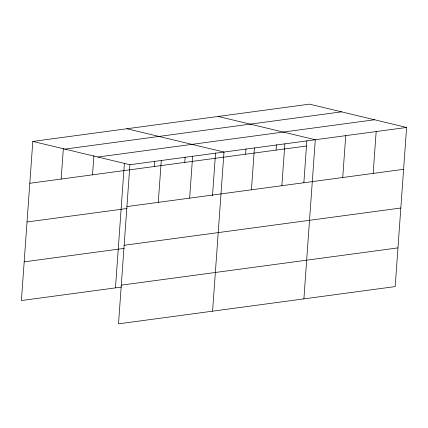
<?xml version="1.0" encoding="UTF-8"?>
<svg xmlns="http://www.w3.org/2000/svg" width="428" height="428" viewBox="0 0 428 428"><rect width="100%" height="100%" fill="white"/><g stroke="black" fill="none" stroke-linecap="round" stroke-linejoin="round"><path stroke-width="0.64" d="M406.6 127.453L129.919 164.721L118.513 323.846L395.194 286.583L406.6 127.453L309.487 104.154L32.806 141.417L21.4 300.547L121.424 287.07M61.161 179.054L63.355 148.489M92.518 174.827L93.903 155.562M115.469 287.873L124.398 163.298M154.31 166.508L154.69 161.19M158.28 202.353L161.281 160.5M184.746 162.405L185.126 157.092M189.636 198.132L192.637 156.274M212.502 195.692L215.562 152.994M212.588 311.177L223.994 152.052L126.875 128.748M245.613 154.208L245.998 148.891M251.429 189.807L254.425 147.949M276.049 150.11L276.429 144.792M281.859 185.709L284.861 143.851M303.853 182.74L306.865 140.694M303.891 298.878L315.297 139.753L218.178 116.448M342.732 177.513L345.733 135.655M373.163 173.41L376.164 131.551M64.853 149.11L341.533 111.842M97.873 157.033L374.554 119.765M29.805 183.275L306.485 146.007M126.923 206.58L403.599 169.311M27.034 221.977L127.057 208.5M124.147 245.276L400.827 208.013M24.177 261.845L124.2 248.374M121.29 285.15L397.965 247.882M32.806 141.417L129.919 164.721"/></g></svg>
